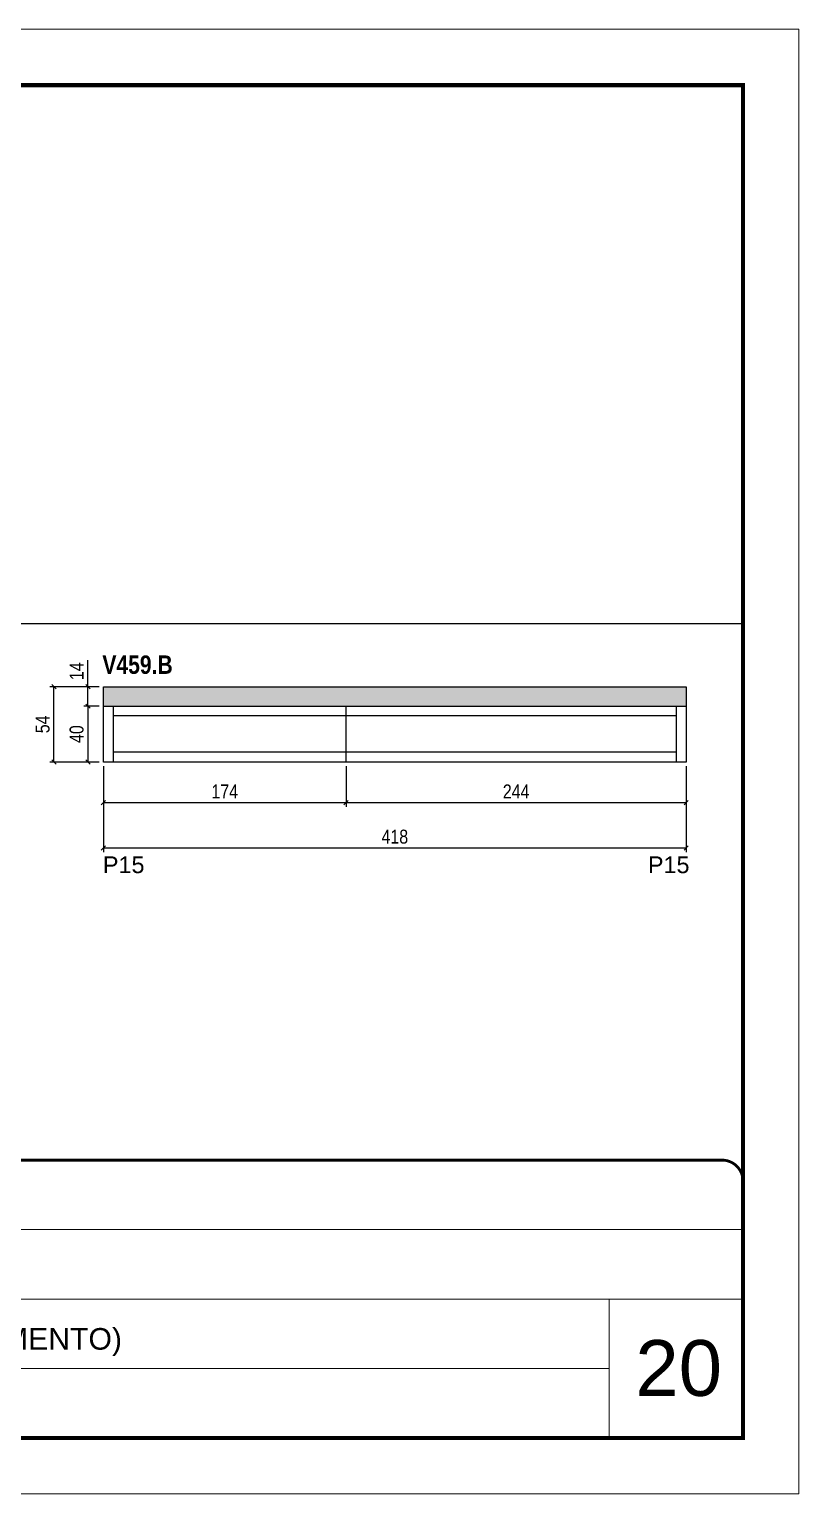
# Model space of a CAD drawing. Extents: x 3309 to 9563, y -2522 to 14608.
# Drawn here: x 9011 to 9563, y 8964 to 10014 of the extents above; entities that cross this region are included whole.
import ezdxf

# ---------------------------------------------------------------- set-up
doc = ezdxf.new("R2010")
doc.units = 0
doc.linetypes.add('CONTINUO', pattern=[0])
doc.linetypes.add('DASHED', pattern=[0.75, 0.5, -0.25])
for name, color, linetype in [('5', 5, 'Continuous'), ('COTA', 241, 'Continuous'), ('NOMENCLATURA', 7, 'Continuous'), ('Painéis', 200, 'Continuous'), ('SARR_2.2x7', 40, 'Continuous')]:
    doc.layers.add(name, color=color, linetype=linetype)
for name, color, linetype, lineweight in [('CARIMBO', 255, 'Continuous', 9), ('Folhas', 255, 'Continuous', 9), ('SARRAFO DE PRESSAO', 251, 'DASHED', 9)]:
    doc.layers.add(name, color=color, linetype=linetype, lineweight=lineweight)
doc.styles.add('ARIAL', font='arial.ttf')
doc.styles.add('COTA TECNICA', font='techl___.ttf', dxfattribs={"height": 10})
doc.styles.get("Standard").update_dxf_attribs({"font": 'arial.ttf'})
doc.styles.add('TECNICA', font='techb___.ttf', dxfattribs={"height": 10})
doc.dimstyles.new('PAINEL', dxfattribs={"dimtxt": 10, "dimasz": 3, "dimexe": 3, "dimexo": 3, "dimgap": 3, "dimtad": 1, "dimdec": 1, "dimzin": 12, "dimdsep": 46, "dimtxsty": 'COTA TECNICA', "dimblk1": 'OBLIQUE', "dimblk2": 'OBLIQUE', "dimsah": 1, "dimcen": 0.9, "dimclrd": 4, "dimclre": 4, "dimclrt": 240, "dimadec": 1, "dimazin": 3, "dimtfac": 1, "dimtdec": 1, "dimtmove": 0, "dimatfit": 3, "dimfxl": 1, "dimtolj": 1, "dimtzin": 12, "dimarcsym": 0})

# ---------------------------------------------------------------- blocks, each defined once
blk = doc.blocks.new('9999999999')
at = {"color": 30, "linetype": 'CONTINUO'}
for p, q in [((98564.6, 34379.6), (99584, 34379.6)), ((98564.6, 34329.8), (99488, 34329.8)), ((99584, 34329.8), (99488, 34329.8)), ((99488, 34329.8), (99488, 34230.2)), ((98564.6, 34280), (99488, 34280))]:
    blk.add_line(p, q, dxfattribs=at)
at = {"color": 30, "linetype": 'CONTINUO', "const_width": 2}
blk.add_lwpolyline([(99584, 34230.2), (99584, 34414.4, 0.414214), (99569, 34429.4), (98229, 34429.4, 0.414214), (98214, 34414.4), (98214, 34245.2, 0.414214), (98229, 34230.2), (99584, 34230.2)], format="xyb", dxfattribs=at)
at = {"layer": 'Folhas'}
blk.add_lwpolyline([(98139, 34190.2), (99624, 34190.2), (99624, 35240.2), (98139, 35240.2)], close=True, dxfattribs=at)
at = {"layer": 'Folhas', "color": 30, "const_width": 3}
blk.add_lwpolyline([(98214, 34230.2), (99584, 34230.2), (99584, 35200.2), (98214, 35200.2)], close=True, dxfattribs=at)
at = {"color": 7, "linetype": 'Continuous', "ltscale": 5, "style": 'ARIAL'}
blk.add_text('TIPO (7° AO 21° PAVIMENTO)', height=15.483, dxfattribs=at).set_placement((98837.7, 34293.5))
blk = doc.blocks.new('_Oblique')
at = {"color": 0, "linetype": 'ByBlock', "lineweight": -2}
blk.add_line((-0.5, -0.5), (0.5, 0.5), dxfattribs=at)
blk = doc.blocks.new('*D1932')
at = {"layer": 'COTA', "color": 4, "lineweight": -2, "transparency": 16777216}
for p, q in [((9064.2, 9485.2), (9064.2, 9423.5)), ((9482.2, 9485.2), (9482.2, 9423.5)), ((9482.2, 9426.5), (9064.2, 9426.5))]:
    blk.add_line(p, q, dxfattribs=at)
at = {"layer": 'Defpoints', "color": 0, "transparency": 16777216}
for p in [(9064.2, 9488.2), (9482.2, 9488.2), (9064.2, 9426.5)]:
    blk.add_point(p, dxfattribs=at)
at = {"layer": 'COTA', "color": 4, "lineweight": -2, "transparency": 16777216, "xscale": 3, "yscale": 3, "zscale": 3, "rotation": 180}
blk.add_blockref('_Oblique', (9064.2, 9426.5), dxfattribs=at)
at = {"layer": 'COTA', "color": 4, "lineweight": -2, "transparency": 16777216, "xscale": 3, "yscale": 3, "zscale": 3}
blk.add_blockref('_Oblique', (9482.2, 9426.5), dxfattribs=at)
at = {"layer": 'COTA', "color": 240, "transparency": 16777216, "insert": (9273.2, 9434.6), "char_height": 10, "attachment_point": 5, "style": 'COTA TECNICA'}
blk.add_mtext('\\A1;418', dxfattribs=at)
blk = doc.blocks.new('*D1933')
at = {"layer": 'COTA', "color": 4, "lineweight": -2, "transparency": 16777216}
for p, q in [((9238.2, 9485.2), (9238.2, 9456)), ((9482.2, 9485.2), (9482.2, 9456)), ((9482.2, 9459), (9238.2, 9459))]:
    blk.add_line(p, q, dxfattribs=at)
at = {"layer": 'Defpoints', "color": 0, "transparency": 16777216}
for p in [(9238.2, 9488.2), (9482.2, 9488.2), (9238.2, 9459)]:
    blk.add_point(p, dxfattribs=at)
at = {"layer": 'COTA', "color": 4, "lineweight": -2, "transparency": 16777216, "xscale": 3, "yscale": 3, "zscale": 3, "rotation": 180}
blk.add_blockref('_Oblique', (9238.2, 9459), dxfattribs=at)
at = {"layer": 'COTA', "color": 4, "lineweight": -2, "transparency": 16777216, "xscale": 3, "yscale": 3, "zscale": 3}
blk.add_blockref('_Oblique', (9482.2, 9459), dxfattribs=at)
at = {"layer": 'COTA', "color": 240, "transparency": 16777216, "insert": (9360.2, 9467.1), "char_height": 10, "attachment_point": 5, "style": 'COTA TECNICA'}
blk.add_mtext('\\A1;244', dxfattribs=at)
blk = doc.blocks.new('*D1934')
at = {"layer": 'COTA', "color": 4, "lineweight": -2, "transparency": 16777216}
for p, q in [((9064.2, 9485.2), (9064.2, 9456)), ((9238.2, 9485.2), (9238.2, 9456)), ((9238.2, 9459), (9064.2, 9459))]:
    blk.add_line(p, q, dxfattribs=at)
at = {"layer": 'Defpoints', "color": 0, "transparency": 16777216}
for p in [(9064.2, 9488.2), (9238.2, 9488.2), (9064.2, 9459)]:
    blk.add_point(p, dxfattribs=at)
at = {"layer": 'COTA', "color": 4, "lineweight": -2, "transparency": 16777216, "xscale": 3, "yscale": 3, "zscale": 3, "rotation": 180}
blk.add_blockref('_Oblique', (9064.2, 9459), dxfattribs=at)
at = {"layer": 'COTA', "color": 4, "lineweight": -2, "transparency": 16777216, "xscale": 3, "yscale": 3, "zscale": 3}
blk.add_blockref('_Oblique', (9238.2, 9459), dxfattribs=at)
at = {"layer": 'COTA', "color": 240, "transparency": 16777216, "insert": (9151.2, 9467.1), "char_height": 10, "attachment_point": 5, "style": 'COTA TECNICA'}
blk.add_mtext('\\A1;174', dxfattribs=at)
blk = doc.blocks.new('*D1935')
at = {"layer": 'COTA', "color": 4, "lineweight": -2, "transparency": 16777216}
for p, q in [((9061.2, 9528.2), (9050.1, 9528.2)), ((9053.1, 9528.2), (9053.1, 9488.2)), ((9061.2, 9488.2), (9050.1, 9488.2))]:
    blk.add_line(p, q, dxfattribs=at)
at = {"layer": 'Defpoints', "color": 0, "transparency": 16777216}
for p in [(9064.2, 9528.2), (9053.1, 9488.2), (9064.2, 9488.2)]:
    blk.add_point(p, dxfattribs=at)
at = {"layer": 'COTA', "color": 4, "lineweight": -2, "transparency": 16777216, "xscale": 3, "yscale": 3, "zscale": 3}
for p, rotation in [((9053.1, 9528.2), 90), ((9053.1, 9488.2), 270)]:
    blk.add_blockref('_Oblique', p, dxfattribs=dict(at, rotation=rotation))
at = {"layer": 'COTA', "color": 240, "transparency": 16777216, "insert": (9045, 9508.2), "char_height": 10, "attachment_point": 5, "rotation": 90, "style": 'COTA TECNICA'}
blk.add_mtext('\\A1;40', dxfattribs=at)
blk = doc.blocks.new('*D1936')
at = {"layer": 'COTA', "color": 4, "lineweight": -2, "transparency": 16777216}
for p, q in [((9053.1, 9542.2), (9053.1, 9561.3)), ((9061.2, 9542.2), (9050.1, 9542.2)), ((9053.1, 9528.2), (9053.1, 9542.2)), ((9061.2, 9528.2), (9050.1, 9528.2))]:
    blk.add_line(p, q, dxfattribs=at)
at = {"layer": 'Defpoints', "color": 0, "transparency": 16777216}
for p in [(9053.1, 9542.2), (9064.2, 9542.2), (9064.2, 9528.2)]:
    blk.add_point(p, dxfattribs=at)
at = {"layer": 'COTA', "color": 4, "lineweight": -2, "transparency": 16777216, "xscale": 3, "yscale": 3, "zscale": 3}
for p, rotation in [((9053.1, 9542.2), 90), ((9053.1, 9528.2), 270)]:
    blk.add_blockref('_Oblique', p, dxfattribs=dict(at, rotation=rotation))
at = {"layer": 'COTA', "color": 240, "transparency": 16777216, "insert": (9045, 9553.3), "char_height": 10, "attachment_point": 5, "rotation": 90, "style": 'COTA TECNICA'}
blk.add_mtext('\\A1;14', dxfattribs=at)
blk = doc.blocks.new('*D1937')
at = {"layer": 'COTA', "color": 4, "lineweight": -2, "transparency": 16777216}
for p, q in [((9061.2, 9542.2), (9025.7, 9542.2)), ((9028.7, 9488.2), (9028.7, 9542.2)), ((9061.2, 9488.2), (9025.7, 9488.2))]:
    blk.add_line(p, q, dxfattribs=at)
at = {"layer": 'Defpoints', "color": 0, "transparency": 16777216}
for p in [(9028.7, 9542.2), (9064.2, 9542.2), (9064.2, 9488.2)]:
    blk.add_point(p, dxfattribs=at)
at = {"layer": 'COTA', "color": 4, "lineweight": -2, "transparency": 16777216, "xscale": 3, "yscale": 3, "zscale": 3}
for p, rotation in [((9028.7, 9542.2), 90), ((9028.7, 9488.2), 270)]:
    blk.add_blockref('_Oblique', p, dxfattribs=dict(at, rotation=rotation))
at = {"layer": 'COTA', "color": 240, "transparency": 16777216, "insert": (9020.6, 9515.2), "char_height": 10, "attachment_point": 5, "rotation": 90, "style": 'COTA TECNICA'}
blk.add_mtext('\\A1;54', dxfattribs=at)

msp = doc.modelspace()

# ---------------------------------------------------------------- hatches: boundary and pattern name
at = {"layer": 'COTA'}
h = msp.add_hatch(dxfattribs=at)
h.set_pattern_fill('AR-CONC', color=256, scale=0.03)
h.set_pattern_definition([(50, (2095.242, -1325.459), (5.46554, -0.4781726), [0.5715, -6.2865]), (355, (2095.242, -1325.459), (-1.0573026, 5.7317054), [0.4572, -5.0292175]), (100.451445, (2095.6974, -1325.499), (4.4082374, 5.2535326), [0.4857003, -5.3427073]), (46.1842, (2095.242, -1323.935), (8.1323712, -1.26127), [0.85725, -9.42975]), (96.63556, (2095.92, -1324.04), (7.122124, 7.4227837), [0.7285507, -8.014068]), (351.18415, (2095.242, -1323.935), (7.122124, 7.422784), [0.685799, -7.543792]), (21, (2096.004, -1324.316), (4.5484317, -3.067956), [0.5715, -6.2865]), (326, (2096.004, -1324.316), (1.8540609, 5.525639), [0.4572, -5.0292]), (71.451445, (2096.383, -1324.5717), (6.4024926, 2.457683), [0.4857003, -5.3426981]), (37.5, (2095.242, -1325.459), (0.0926581, 2.53665117), [0, -4.96824, 0, -5.1054, 0, -5.04825]), (7.5, (2095.242, -1325.459), (2.0045899, 3.00541724), [0, -2.91084, 0, -4.85394, 0, -1.92405]), (327.5, (2093.5427, -1325.459), (4.06771786, -0.17186232), [0, -1.905, 0, -5.9436, 0, -7.8867]), (317.5, (2092.7807, -1325.459), (4.4438754, 0.7627947), [0, -2.4765, 0, -3.94716, 0, -5.6007])])
h.paths.add_polyline_path([(9482.17, 9528.2), (9482.17, 9542.2), (9064.17, 9542.2), (9064.17, 9528.2)])

# ---------------------------------------------------------------- linework, layer by layer
for p, q in [((8152.87, 9587.47), (9522.87, 9587.47)), ((9064.17, 9528.2), (9064.17, 9542.2)), ((9064.17, 9542.2), (9482.17, 9542.2)), ((9482.17, 9542.2), (9482.17, 9528.2))]:
    msp.add_line(p, q, dxfattribs=at)
at = {"layer": 'Painéis', "linetype": 'ByBlock'}
for p, q in [((9064.17, 9488.2), (9064.17, 9528.2)), ((9064.17, 9528.2), (9482.17, 9528.2)), ((9238.17, 9528.2), (9238.17, 9488.2)), ((9482.17, 9528.2), (9482.17, 9488.2)), ((9482.17, 9488.2), (9064.17, 9488.2))]:
    msp.add_line(p, q, dxfattribs=at)
at = {"layer": 'SARR_2.2x7', "linetype": 'Continuous'}
for p, q in [((9071.17, 9528.2), (9071.17, 9488.2)), ((9475.17, 9488.2), (9475.17, 9528.2)), ((9238.17, 9521.2), (9071.17, 9521.2)), ((9475.17, 9521.2), (9238.17, 9521.2)), ((9238.17, 9495.2), (9071.17, 9495.2)), ((9475.17, 9495.2), (9238.17, 9495.2))]:
    msp.add_line(p, q, dxfattribs=at)

# ---------------------------------------------------------------- block references
at = {"layer": 'SARRAFO DE PRESSAO', "color": 6, "linetype": 'ByBlock'}
msp.add_blockref('9999999999', (-90061.11, -25226.65), dxfattribs=at)

# ---------------------------------------------------------------- texts
at = {"layer": '5', "linetype": 'Continuous'}
for p in [(9063.83, 9408.52), (9454.72, 9408.52)]:
    msp.add_text('P15', height=12, rotation=0.00004, dxfattribs=at).set_placement(p)
at = {"layer": 'CARIMBO', "style": 'ARIAL'}
msp.add_text('20', height=40, dxfattribs=at).set_placement((9445.73, 9033.7))
at = {"layer": 'NOMENCLATURA', "style": 'TECNICA'}
msp.add_text('V459.B', height=13.2, dxfattribs=at).set_placement((9063.45, 9551.39))

# ---------------------------------------------------------------- dimensions: what is measured, and where the dimension line sits
at = {"layer": 'COTA'}
for base, p1, p2, angle, picture, middle in [((9053.06, 9542.2), (9064.17, 9528.2), (9064.17, 9542.2), 90, '*D1936', (9044.99, 9553.26)), ((9028.71, 9542.2), (9064.17, 9488.2), (9064.17, 9542.2), 90, '*D1937', (9020.6, 9515.2)), ((9053.06, 9488.2), (9064.17, 9528.2), (9064.17, 9488.2), 90, '*D1935', (9044.96, 9508.2)), ((9238.17, 9459.02), (9482.17, 9488.2), (9238.17, 9488.2), 180, '*D1933', (9360.17, 9467.1))]:
    dim = msp.add_linear_dim(base=base, p1=p1, p2=p2, angle=angle, dimstyle='PAINEL', dxfattribs=at)
    dim.commit()
    dim.dimension.update_dxf_attribs({"geometry": picture, "text_midpoint": middle})
dim = msp.add_linear_dim(base=(9064.17, 9426.54), p1=(9482.17, 9488.2), p2=(9064.17, 9488.2), dimstyle='PAINEL', dxfattribs=at)
dim.commit()
dim.dimension.update_dxf_attribs({"geometry": '*D1932', "text_midpoint": (9273.17, 9434.63)})
dim = msp.add_linear_dim(base=(9064.17, 9459.02), p1=(9238.17, 9488.2), p2=(9064.17, 9488.2), angle=180, dimstyle='PAINEL', override={"dimtmove": 1}, dxfattribs=at)
dim.commit()
dim.dimension.update_dxf_attribs({"geometry": '*D1934', "text_midpoint": (9151.17, 9467.1)})

doc.saveas('drawing.dxf')
